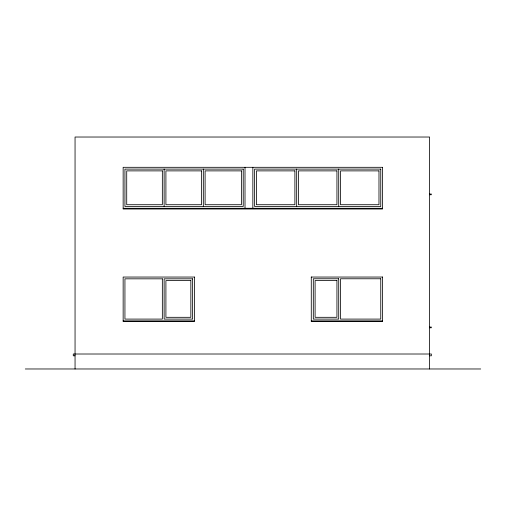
<?xml version="1.0" encoding="UTF-8"?>
<svg xmlns="http://www.w3.org/2000/svg" width="506" height="506" viewBox="0 0 506 506"><rect width="100%" height="100%" fill="white"/><g stroke="black" fill="none" stroke-linecap="round" stroke-linejoin="round"><path stroke-width="0.76" d="M429.569 194.032L431.352 194.032L431.352 194.747L429.569 194.747M123.154 208.282L382.542 208.282M311.279 277.048L382.542 277.048M123.154 320.874L194.412 320.874M311.279 320.874L382.542 320.874M429.569 327.059L431.352 327.059L431.352 327.774L429.569 327.774M75.052 355.794L73.275 355.794L73.275 354.01L431.352 354.01L431.352 355.794L429.569 355.794M25.3 368.975L480.7 368.975M429.569 368.975L429.569 137.025L75.052 137.025L75.052 368.975M382.542 276.991L382.542 321.588L311.279 321.588L311.279 276.991M338.716 169.093L338.716 206.505M296.674 169.093L296.674 206.505M252.848 167.309L252.848 208.282M245.012 167.309L245.012 208.282M203.323 169.093L203.323 206.505M164.127 169.093L164.127 206.505M382.542 167.309L123.154 167.309L123.154 208.997L382.542 208.997L382.542 167.309M243.228 169.093L124.938 169.093L124.938 206.505L243.228 206.505L243.228 169.093M380.759 169.093L254.632 169.093L254.632 206.505L380.759 206.505L380.759 169.093M162.35 170.876L126.715 170.876L126.715 204.721L162.35 204.721L162.35 170.876M201.54 170.876L165.911 170.876L165.911 204.721L201.54 204.721L201.54 170.876M241.444 170.876L205.101 170.876L205.101 204.721L241.444 204.721L241.444 170.876M294.89 170.876L256.409 170.876L256.409 204.721L294.89 204.721L294.89 170.876M336.933 170.876L298.451 170.876L298.451 204.721L336.933 204.721L336.933 170.876M378.975 170.876L340.494 170.876L340.494 204.721L378.975 204.721L378.975 170.876M194.412 277.048L123.154 277.048L123.154 321.588L194.412 321.588L194.412 277.048M162.35 278.831L124.938 278.831L124.938 319.096L162.35 319.096L162.35 278.831M192.634 278.831L164.127 278.831L164.127 319.096L192.634 319.096L192.634 278.831M338.716 278.774L313.315 278.774L313.315 319.096L338.716 319.096L338.716 278.774M380.759 278.774L340.494 278.774L340.494 319.096L380.759 319.096L380.759 278.774M190.851 280.615L165.911 280.615L165.911 317.313L190.851 317.313L190.851 280.615M336.933 280.552L315.099 280.552L315.099 317.313L336.933 317.313L336.933 280.552"/></g></svg>
